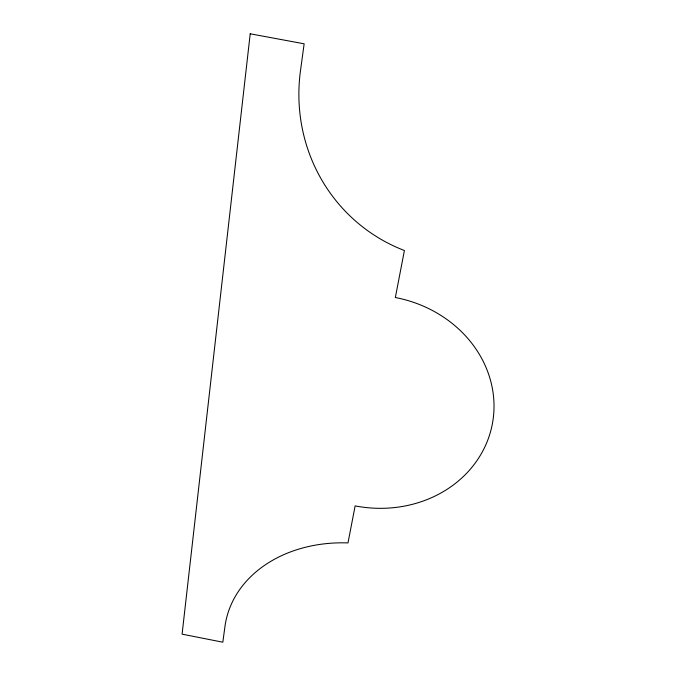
<?xml version="1.0" encoding="UTF-8"?>
<svg xmlns="http://www.w3.org/2000/svg" width="676" height="676" viewBox="0 0 676 676"><rect width="100%" height="100%" fill="white"/><g stroke="black" fill="none" stroke-linecap="round" stroke-linejoin="round"><path stroke-width="1.01" d="M250.213 33.8L182.089 634.156L222.826 642.2L225.04 625.892A129.538 102.279 10.3 0 1 347.988 542.921L355.137 505.893A118.942 106.107 10.7 0 0 492.305 424.198A118.942 106.107 10.7 0 0 395.342 297.524L404.409 250.517A173.132 167.682 -59.9 0 1 300.347 71.732L304.141 43.805L250.213 33.8"/></g></svg>
